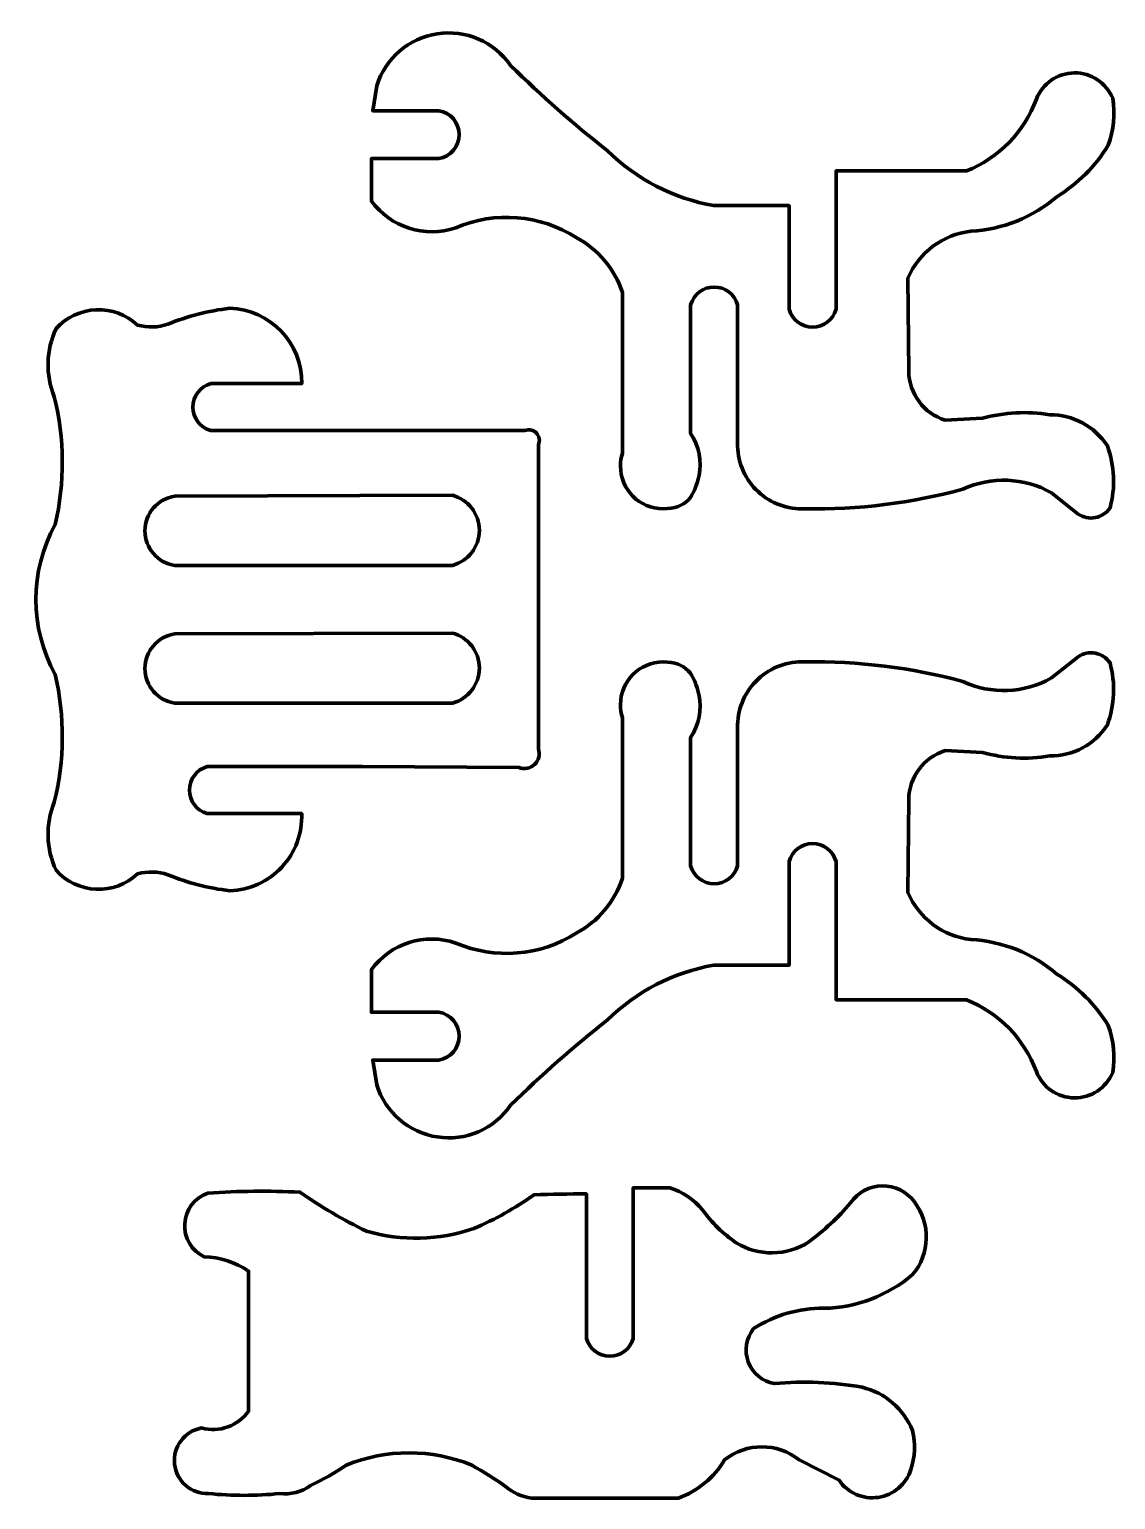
# Model space of a CAD drawing. Header units: centimetres. Extents: x -10.2 to 13.4, y -14.3 to 23.3.
# Drawn here: x -10.15 to -2.72, y 1.48 to 11.54 of the extents above; entities that cross this region are included whole.
import ezdxf

# ---------------------------------------------------------------- set-up
doc = ezdxf.new("R2010")
doc.units = ezdxf.units.CM
doc.header["$MEASUREMENT"] = 0
doc.layers.add('Laag 1', color=7, linetype='Continuous')

msp = doc.modelspace()

# ---------------------------------------------------------------- linework, layer by layer
at = {"layer": 'Laag 1', "lineweight": 100}
for points, knots in [([(-6.40971, 10.11714), (-6.65731, 10.27325), (-6.96568, 10.29818), (-7.23516, 10.18389), (-7.23516, 10.18389), (-7.4465, 10.11188), (-7.68011, 10.18564), (-7.81176, 10.36598), (-7.81176, 10.36598), (-7.81176, 10.36598), (-7.81176, 10.65732), (-7.81176, 10.65732), (-7.81176, 10.65732), (-7.81176, 10.65732), (-7.35048, 10.65732), (-7.35048, 10.65732), (-7.35048, 10.65732), (-7.27024, 10.67052), (-7.21136, 10.73987), (-7.21136, 10.82119), (-7.21136, 10.82119), (-7.21136, 10.90251), (-7.27024, 10.97186), (-7.35048, 10.98507), (-7.35048, 10.98507), (-7.35048, 10.98507), (-7.80266, 10.98508), (-7.80266, 10.98508), (-7.80266, 10.98508), (-7.80266, 10.98508), (-7.77534, 11.15503), (-7.77534, 11.15503), (-7.77534, 11.15503), (-7.71693, 11.34354), (-7.55594, 11.48213), (-7.36082, 11.51185), (-7.36082, 11.51185), (-7.16569, 11.54158), (-6.97075, 11.4572), (-6.85885, 11.29461), (-6.85885, 11.29461), (-6.64981, 11.08774), (-6.42891, 10.89317), (-6.19727, 10.71194), (-6.19727, 10.71194), (-5.99858, 10.51512), (-5.74443, 10.3838), (-5.46893, 10.33563), (-5.46893, 10.33563), (-5.46893, 10.33563), (-4.95302, 10.33564), (-4.95302, 10.33564), (-4.95302, 10.33564), (-4.95302, 10.33564), (-4.95302, 9.62551), (-4.95302, 9.62551), (-4.95302, 9.62551), (-4.93287, 9.55334), (-4.86712, 9.50342), (-4.79219, 9.50342), (-4.79219, 9.50342), (-4.71725, 9.50343), (-4.6515, 9.55333), (-4.63134, 9.6255), (-4.63134, 9.6255), (-4.63134, 9.6255), (-4.63134, 10.57235), (-4.63134, 10.57235), (-4.63134, 10.57235), (-4.63134, 10.57235), (-3.73912, 10.57235), (-3.73912, 10.57235), (-3.73912, 10.57235), (-3.51704, 10.66117), (-3.34288, 10.83974), (-3.25964, 11.06397), (-3.25964, 11.06397), (-3.2183, 11.17132), (-3.11572, 11.24262), (-3.00071, 11.24395), (-3.00071, 11.24395), (-2.88569, 11.24529), (-2.78148, 11.17639), (-2.73766, 11.07004), (-2.73766, 11.07004), (-2.72012, 10.96199), (-2.73057, 10.85123), (-2.76801, 10.74835), (-2.76801, 10.74835), (-2.85558, 10.60462), (-2.97629, 10.4839), (-3.12004, 10.39632), (-3.12004, 10.39632), (-3.2847, 10.25448), (-3.49175, 10.17123), (-3.70878, 10.15962), (-3.70878, 10.15962), (-3.89993, 10.13795), (-4.0646, 10.01503), (-4.13971, 9.83793), (-4.13971, 9.83793), (-4.13971, 9.83793), (-4.13364, 9.20063), (-4.13364, 9.20063), (-4.13364, 9.20063), (-4.1315, 9.0473), (-4.03114, 8.91266), (-3.8848, 8.86681), (-3.8848, 8.86681), (-3.8848, 8.86681), (-3.62987, 8.87897), (-3.62987, 8.87897), (-3.62987, 8.87897), (-3.47974, 8.9207), (-3.32228, 8.92897), (-3.16859, 8.90323), (-3.16859, 8.90323), (-3.00947, 8.90431), (-2.86077, 8.82423), (-2.77408, 8.69079), (-2.77408, 8.69079), (-2.72398, 8.55452), (-2.71762, 8.406), (-2.75587, 8.26593), (-2.75587, 8.26593), (-2.77921, 8.23133), (-2.81534, 8.2074), (-2.85632, 8.19943), (-2.85632, 8.19943), (-2.8973, 8.19148), (-2.93976, 8.2001), (-2.97437, 8.22344), (-2.97437, 8.22344), (-2.97437, 8.22344), (-3.15645, 8.36912), (-3.15645, 8.36912), (-3.15645, 8.36912), (-3.34294, 8.47487), (-3.56906, 8.48391), (-3.7634, 8.39339), (-3.7634, 8.39339), (-4.1154, 8.29802), (-4.47915, 8.25306), (-4.84378, 8.25986), (-4.84378, 8.25986), (-4.96225, 8.25399), (-5.07807, 8.29622), (-5.16493, 8.37699), (-5.16493, 8.37699), (-5.2518, 8.45778), (-5.30233, 8.57022), (-5.30506, 8.6888), (-5.30506, 8.6888), (-5.30506, 8.6888), (-5.30506, 9.65585), (-5.30506, 9.65585), (-5.30506, 9.65585), (-5.32521, 9.72802), (-5.39097, 9.77793), (-5.4659, 9.77793), (-5.4659, 9.77793), (-5.54083, 9.77793), (-5.60659, 9.72801), (-5.62674, 9.65584), (-5.62674, 9.65584), (-5.62674, 9.65584), (-5.62674, 8.776), (-5.62674, 8.776), (-5.62674, 8.776), (-5.56908, 8.69384), (-5.54942, 8.5781), (-5.56908, 8.4905), (-5.56908, 8.4905), (-5.60246, 8.34182), (-5.65343, 8.25986), (-5.8149, 8.25986), (-5.8149, 8.25986), (-5.97636, 8.25986), (-6.10725, 8.39075), (-6.10725, 8.55221), (-6.10725, 8.55221), (-6.10725, 8.58252), (-6.10265, 8.61172), (-6.09409, 8.6392), (-6.09409, 8.6392), (-6.09409, 8.6392), (-6.09409, 9.74082), (-6.09409, 9.74082), (-6.09409, 9.74082), (-6.14802, 9.90161), (-6.26077, 10.03604), (-6.40971, 10.11713)], [0, 0, 0, 0, 0.02040816, 0.02040816, 0.02040816, 0.02040816, 0.04081633, 0.04081633, 0.04081633, 0.04081633, 0.06122449, 0.06122449, 0.06122449, 0.06122449, 0.08163265, 0.08163265, 0.08163265, 0.08163265, 0.10204082, 0.10204082, 0.10204082, 0.10204082, 0.12244898, 0.12244898, 0.12244898, 0.12244898, 0.14285714, 0.14285714, 0.14285714, 0.14285714, 0.16326531, 0.16326531, 0.16326531, 0.16326531, 0.18367347, 0.18367347, 0.18367347, 0.18367347, 0.20408163, 0.20408163, 0.20408163, 0.20408163, 0.2244898, 0.2244898, 0.2244898, 0.2244898, 0.24489796, 0.24489796, 0.24489796, 0.24489796, 0.26530612, 0.26530612, 0.26530612, 0.26530612, 0.28571429, 0.28571429, 0.28571429, 0.28571429, 0.30612245, 0.30612245, 0.30612245, 0.30612245, 0.32653061, 0.32653061, 0.32653061, 0.32653061, 0.34693878, 0.34693878, 0.34693878, 0.34693878, 0.36734694, 0.36734694, 0.36734694, 0.36734694, 0.3877551, 0.3877551, 0.3877551, 0.3877551, 0.40816327, 0.40816327, 0.40816327, 0.40816327, 0.42857143, 0.42857143, 0.42857143, 0.42857143, 0.44897959, 0.44897959, 0.44897959, 0.44897959, 0.46938776, 0.46938776, 0.46938776, 0.46938776, 0.48979592, 0.48979592, 0.48979592, 0.48979592, 0.51020408, 0.51020408, 0.51020408, 0.51020408, 0.53061224, 0.53061224, 0.53061224, 0.53061224, 0.55102041, 0.55102041, 0.55102041, 0.55102041, 0.57142857, 0.57142857, 0.57142857, 0.57142857, 0.59183673, 0.59183673, 0.59183673, 0.59183673, 0.6122449, 0.6122449, 0.6122449, 0.6122449, 0.63265306, 0.63265306, 0.63265306, 0.63265306, 0.65306122, 0.65306122, 0.65306122, 0.65306122, 0.67346939, 0.67346939, 0.67346939, 0.67346939, 0.69387755, 0.69387755, 0.69387755, 0.69387755, 0.71428571, 0.71428571, 0.71428571, 0.71428571, 0.73469388, 0.73469388, 0.73469388, 0.73469388, 0.75510204, 0.75510204, 0.75510204, 0.75510204, 0.7755102, 0.7755102, 0.7755102, 0.7755102, 0.79591837, 0.79591837, 0.79591837, 0.79591837, 0.81632653, 0.81632653, 0.81632653, 0.81632653, 0.83673469, 0.83673469, 0.83673469, 0.83673469, 0.85714286, 0.85714286, 0.85714286, 0.85714286, 0.87755102, 0.87755102, 0.87755102, 0.87755102, 0.89795918, 0.89795918, 0.89795918, 0.89795918, 0.91836735, 0.91836735, 0.91836735, 0.91836735, 0.93877551, 0.93877551, 0.93877551, 0.93877551, 0.95918367, 0.95918367, 0.95918367, 0.95918367, 1, 1, 1, 1]), ([(-8.38994, 8.79491), (-8.38994, 8.79491), (-6.76028, 8.79491), (-6.76028, 8.79491), (-6.76028, 8.79491), (-6.73296, 8.80572), (-6.70182, 8.79874), (-6.68173, 8.77731), (-6.68173, 8.77731), (-6.66164, 8.7559), (-6.65669, 8.72435), (-6.66924, 8.6978), (-6.66924, 8.6978), (-6.66924, 8.6978), (-6.66924, 6.61597), (-6.66924, 6.61597), (-6.66924, 6.61597), (-6.6563, 6.57844), (-6.66642, 6.53681), (-6.69513, 6.50941), (-6.69513, 6.50941), (-6.72384, 6.482), (-6.76588, 6.47383), (-6.80277, 6.4885), (-6.80277, 6.4885), (-6.80277, 6.4885), (-7.87403, 6.49458), (-7.87403, 6.49458), (-7.87403, 6.49458), (-7.87403, 6.49458), (-8.93619, 6.49458), (-8.93619, 6.49458), (-8.93619, 6.49458), (-9.00836, 6.47442), (-9.05828, 6.40865), (-9.05828, 6.33373), (-9.05828, 6.33373), (-9.05828, 6.2588), (-9.00836, 6.19304), (-8.93619, 6.17288), (-8.93619, 6.17288), (-8.93619, 6.17288), (-8.2892, 6.17289), (-8.2892, 6.17289), (-8.2892, 6.17289), (-8.28417, 6.03752), (-8.33327, 5.90572), (-8.42564, 5.80663), (-8.42564, 5.80663), (-8.518, 5.70754), (-8.64603, 5.64932), (-8.78142, 5.64484), (-8.78142, 5.64484), (-8.92729, 5.66213), (-9.07018, 5.69886), (-9.20629, 5.75409), (-9.20629, 5.75409), (-9.27286, 5.77702), (-9.34484, 5.77914), (-9.41265, 5.76016), (-9.41265, 5.76016), (-9.48946, 5.68837), (-9.59191, 5.65049), (-9.69694, 5.65506), (-9.69694, 5.65506), (-9.80198, 5.65963), (-9.90076, 5.70625), (-9.97104, 5.78443), (-9.97104, 5.78443), (-10.03945, 5.93186), (-10.04385, 6.10101), (-9.98318, 6.25179), (-9.98318, 6.25179), (-9.91212, 6.53856), (-9.91004, 6.83807), (-9.97711, 7.12579), (-9.97711, 7.12579), (-10.15338, 7.445), (-10.15338, 7.83234), (-9.97711, 8.15154), (-9.97711, 8.15154), (-9.91004, 8.43927), (-9.91212, 8.73879), (-9.98318, 9.02555), (-9.98318, 9.02555), (-10.04385, 9.17633), (-10.03945, 9.34548), (-9.97104, 9.4929), (-9.97104, 9.4929), (-9.90076, 9.5711), (-9.80198, 9.61771), (-9.69694, 9.62228), (-9.69694, 9.62228), (-9.59191, 9.62686), (-9.48946, 9.58897), (-9.41265, 9.51718), (-9.41265, 9.51718), (-9.34484, 9.49821), (-9.27286, 9.50032), (-9.20629, 9.52325), (-9.20629, 9.52325), (-9.07018, 9.57848), (-8.92729, 9.61522), (-8.78142, 9.6325), (-8.78142, 9.6325), (-8.50416, 9.62333), (-8.28521, 9.39398), (-8.28889, 9.11659), (-8.28889, 9.11659), (-8.28889, 9.11659), (-8.91192, 9.1166), (-8.91192, 9.1166), (-8.91192, 9.1166), (-8.98409, 9.09645), (-9.034, 9.03068), (-9.034, 8.95575), (-9.034, 8.95575), (-9.034, 8.88083), (-8.98409, 8.81506), (-8.91192, 8.79491), (-8.91192, 8.79491), (-8.91192, 8.79491), (-8.38994, 8.79491), (-8.38994, 8.79491)], [0, 0, 0, 0, 0.03125, 0.03125, 0.03125, 0.03125, 0.0625, 0.0625, 0.0625, 0.0625, 0.09375, 0.09375, 0.09375, 0.09375, 0.125, 0.125, 0.125, 0.125, 0.15625, 0.15625, 0.15625, 0.15625, 0.1875, 0.1875, 0.1875, 0.1875, 0.21875, 0.21875, 0.21875, 0.21875, 0.25, 0.25, 0.25, 0.25, 0.28125, 0.28125, 0.28125, 0.28125, 0.3125, 0.3125, 0.3125, 0.3125, 0.34375, 0.34375, 0.34375, 0.34375, 0.375, 0.375, 0.375, 0.375, 0.40625, 0.40625, 0.40625, 0.40625, 0.4375, 0.4375, 0.4375, 0.4375, 0.46875, 0.46875, 0.46875, 0.46875, 0.5, 0.5, 0.5, 0.5, 0.53125, 0.53125, 0.53125, 0.53125, 0.5625, 0.5625, 0.5625, 0.5625, 0.59375, 0.59375, 0.59375, 0.59375, 0.625, 0.625, 0.625, 0.625, 0.65625, 0.65625, 0.65625, 0.65625, 0.6875, 0.6875, 0.6875, 0.6875, 0.71875, 0.71875, 0.71875, 0.71875, 0.75, 0.75, 0.75, 0.75, 0.78125, 0.78125, 0.78125, 0.78125, 0.8125, 0.8125, 0.8125, 0.8125, 0.84375, 0.84375, 0.84375, 0.84375, 0.875, 0.875, 0.875, 0.875, 0.90625, 0.90625, 0.90625, 0.90625, 0.9375, 0.9375, 0.9375, 0.9375, 1, 1, 1, 1]), ([(-9.15773, 7.87235), (-9.27523, 7.88954), (-9.36234, 7.9903), (-9.36234, 8.10905), (-9.36234, 8.10905), (-9.36234, 8.22781), (-9.27523, 8.32858), (-9.15773, 8.34576), (-9.15773, 8.34576), (-9.15773, 8.34576), (-7.25798, 8.35184), (-7.25798, 8.35184), (-7.25798, 8.35184), (-7.14911, 8.32314), (-7.07324, 8.22468), (-7.07324, 8.11209), (-7.07324, 8.11209), (-7.07324, 7.99951), (-7.14911, 7.90104), (-7.25798, 7.87234), (-7.25798, 7.87234), (-7.25798, 7.87234), (-9.15773, 7.87235), (-9.15773, 7.87235)], [0, 0, 0, 0, 0.14285714, 0.14285714, 0.14285714, 0.14285714, 0.28571429, 0.28571429, 0.28571429, 0.28571429, 0.42857143, 0.42857143, 0.42857143, 0.42857143, 0.57142857, 0.57142857, 0.57142857, 0.57142857, 0.71428571, 0.71428571, 0.71428571, 0.71428571, 1, 1, 1, 1]), ([(-9.15773, 6.9293), (-9.27523, 6.94648), (-9.36234, 7.04724), (-9.36234, 7.16599), (-9.36234, 7.16599), (-9.36234, 7.28476), (-9.27523, 7.38552), (-9.15773, 7.4027), (-9.15773, 7.4027), (-9.15773, 7.4027), (-7.25798, 7.40878), (-7.25798, 7.40878), (-7.25798, 7.40878), (-7.14911, 7.38009), (-7.07324, 7.28162), (-7.07324, 7.16903), (-7.07324, 7.16903), (-7.07324, 7.05646), (-7.14911, 6.95798), (-7.25798, 6.92928), (-7.25798, 6.92928), (-7.25798, 6.92928), (-9.15773, 6.9293), (-9.15773, 6.9293)], [0, 0, 0, 0, 0.14285714, 0.14285714, 0.14285714, 0.14285714, 0.28571429, 0.28571429, 0.28571429, 0.28571429, 0.42857143, 0.42857143, 0.42857143, 0.42857143, 0.57142857, 0.57142857, 0.57142857, 0.57142857, 0.71428571, 0.71428571, 0.71428571, 0.71428571, 1, 1, 1, 1]), ([(-6.40971, 5.35351), (-6.65731, 5.1974), (-6.96568, 5.17245), (-7.23516, 5.28674), (-7.23516, 5.28674), (-7.4465, 5.35877), (-7.68011, 5.28498), (-7.81176, 5.10465), (-7.81176, 5.10465), (-7.81176, 5.10465), (-7.81176, 4.81332), (-7.81176, 4.81332), (-7.81176, 4.81332), (-7.81176, 4.81332), (-7.35048, 4.81332), (-7.35048, 4.81332), (-7.35048, 4.81332), (-7.27024, 4.80012), (-7.21136, 4.73076), (-7.21136, 4.64944), (-7.21136, 4.64944), (-7.21136, 4.56812), (-7.27024, 4.49876), (-7.35048, 4.48556), (-7.35048, 4.48556), (-7.35048, 4.48556), (-7.80266, 4.48557), (-7.80266, 4.48557), (-7.80266, 4.48557), (-7.80266, 4.48557), (-7.77534, 4.31562), (-7.77534, 4.31562), (-7.77534, 4.31562), (-7.71693, 4.12709), (-7.55594, 3.9885), (-7.36082, 3.95878), (-7.36082, 3.95878), (-7.16569, 3.92906), (-6.97075, 4.01343), (-6.85885, 4.17602), (-6.85885, 4.17602), (-6.64981, 4.38291), (-6.42891, 4.57746), (-6.19727, 4.75869), (-6.19727, 4.75869), (-5.99858, 4.95552), (-5.74443, 5.08683), (-5.46893, 5.135), (-5.46893, 5.135), (-5.46893, 5.135), (-4.95302, 5.13501), (-4.95302, 5.13501), (-4.95302, 5.13501), (-4.95302, 5.13501), (-4.95302, 5.84514), (-4.95302, 5.84514), (-4.95302, 5.84514), (-4.93287, 5.91731), (-4.86712, 5.96721), (-4.79219, 5.96721), (-4.79219, 5.96721), (-4.71725, 5.96721), (-4.6515, 5.9173), (-4.63134, 5.84513), (-4.63134, 5.84513), (-4.63134, 5.84513), (-4.63134, 4.89829), (-4.63134, 4.89829), (-4.63134, 4.89829), (-4.63134, 4.89829), (-3.73912, 4.89829), (-3.73912, 4.89829), (-3.73912, 4.89829), (-3.51704, 4.80947), (-3.34288, 4.63089), (-3.25964, 4.40666), (-3.25964, 4.40666), (-3.2183, 4.29933), (-3.11572, 4.22801), (-3.00071, 4.22667), (-3.00071, 4.22667), (-2.88569, 4.22534), (-2.78148, 4.29424), (-2.73766, 4.40059), (-2.73766, 4.40059), (-2.72012, 4.50865), (-2.73057, 4.6194), (-2.76801, 4.72227), (-2.76801, 4.72227), (-2.85558, 4.86602), (-2.97629, 4.98673), (-3.12004, 5.0743), (-3.12004, 5.0743), (-3.2847, 5.21616), (-3.49175, 5.2994), (-3.70878, 5.31101), (-3.70878, 5.31101), (-3.89993, 5.33268), (-4.0646, 5.4556), (-4.13971, 5.6327), (-4.13971, 5.6327), (-4.13971, 5.6327), (-4.13364, 6.27001), (-4.13364, 6.27001), (-4.13364, 6.27001), (-4.1315, 6.42334), (-4.03114, 6.55797), (-3.8848, 6.60382), (-3.8848, 6.60382), (-3.8848, 6.60382), (-3.62987, 6.5917), (-3.62987, 6.5917), (-3.62987, 6.5917), (-3.47974, 6.54997), (-3.32228, 6.54166), (-3.16859, 6.5674), (-3.16859, 6.5674), (-3.00947, 6.56634), (-2.86077, 6.6464), (-2.77408, 6.77983), (-2.77408, 6.77983), (-2.72398, 6.91612), (-2.71762, 7.06463), (-2.75587, 7.2047), (-2.75587, 7.2047), (-2.77921, 7.23932), (-2.81534, 7.26323), (-2.85632, 7.27119), (-2.85632, 7.27119), (-2.8973, 7.27916), (-2.93976, 7.27053), (-2.97437, 7.24719), (-2.97437, 7.24719), (-2.97437, 7.24719), (-3.15645, 7.10152), (-3.15645, 7.10152), (-3.15645, 7.10152), (-3.34294, 6.99578), (-3.56906, 6.98672), (-3.7634, 7.07724), (-3.7634, 7.07724), (-4.1154, 7.17262), (-4.47915, 7.21757), (-4.84378, 7.21077), (-4.84378, 7.21077), (-4.96225, 7.21666), (-5.07807, 7.17441), (-5.16493, 7.09364), (-5.16493, 7.09364), (-5.2518, 7.01288), (-5.30233, 6.90041), (-5.30506, 6.78183), (-5.30506, 6.78183), (-5.30506, 6.78183), (-5.30506, 5.81478), (-5.30506, 5.81478), (-5.30506, 5.81478), (-5.32521, 5.74261), (-5.39097, 5.6927), (-5.4659, 5.6927), (-5.4659, 5.6927), (-5.54083, 5.69271), (-5.60659, 5.74261), (-5.62674, 5.81478), (-5.62674, 5.81478), (-5.62674, 5.81478), (-5.62674, 6.69465), (-5.62674, 6.69465), (-5.62674, 6.69465), (-5.56908, 6.7768), (-5.54942, 6.89253), (-5.56908, 6.98013), (-5.56908, 6.98013), (-5.60246, 7.12885), (-5.65343, 7.21077), (-5.8149, 7.21077), (-5.8149, 7.21077), (-5.97636, 7.21078), (-6.10725, 7.07988), (-6.10725, 6.91841), (-6.10725, 6.91841), (-6.10725, 6.88812), (-6.10265, 6.85891), (-6.09409, 6.83143), (-6.09409, 6.83143), (-6.09409, 6.83143), (-6.09409, 5.72981), (-6.09409, 5.72981), (-6.09409, 5.72981), (-6.14802, 5.56903), (-6.26077, 5.43459), (-6.40971, 5.3535)], [0, 0, 0, 0, 0.02040816, 0.02040816, 0.02040816, 0.02040816, 0.04081633, 0.04081633, 0.04081633, 0.04081633, 0.06122449, 0.06122449, 0.06122449, 0.06122449, 0.08163265, 0.08163265, 0.08163265, 0.08163265, 0.10204082, 0.10204082, 0.10204082, 0.10204082, 0.12244898, 0.12244898, 0.12244898, 0.12244898, 0.14285714, 0.14285714, 0.14285714, 0.14285714, 0.16326531, 0.16326531, 0.16326531, 0.16326531, 0.18367347, 0.18367347, 0.18367347, 0.18367347, 0.20408163, 0.20408163, 0.20408163, 0.20408163, 0.2244898, 0.2244898, 0.2244898, 0.2244898, 0.24489796, 0.24489796, 0.24489796, 0.24489796, 0.26530612, 0.26530612, 0.26530612, 0.26530612, 0.28571429, 0.28571429, 0.28571429, 0.28571429, 0.30612245, 0.30612245, 0.30612245, 0.30612245, 0.32653061, 0.32653061, 0.32653061, 0.32653061, 0.34693878, 0.34693878, 0.34693878, 0.34693878, 0.36734694, 0.36734694, 0.36734694, 0.36734694, 0.3877551, 0.3877551, 0.3877551, 0.3877551, 0.40816327, 0.40816327, 0.40816327, 0.40816327, 0.42857143, 0.42857143, 0.42857143, 0.42857143, 0.44897959, 0.44897959, 0.44897959, 0.44897959, 0.46938776, 0.46938776, 0.46938776, 0.46938776, 0.48979592, 0.48979592, 0.48979592, 0.48979592, 0.51020408, 0.51020408, 0.51020408, 0.51020408, 0.53061224, 0.53061224, 0.53061224, 0.53061224, 0.55102041, 0.55102041, 0.55102041, 0.55102041, 0.57142857, 0.57142857, 0.57142857, 0.57142857, 0.59183673, 0.59183673, 0.59183673, 0.59183673, 0.6122449, 0.6122449, 0.6122449, 0.6122449, 0.63265306, 0.63265306, 0.63265306, 0.63265306, 0.65306122, 0.65306122, 0.65306122, 0.65306122, 0.67346939, 0.67346939, 0.67346939, 0.67346939, 0.69387755, 0.69387755, 0.69387755, 0.69387755, 0.71428571, 0.71428571, 0.71428571, 0.71428571, 0.73469388, 0.73469388, 0.73469388, 0.73469388, 0.75510204, 0.75510204, 0.75510204, 0.75510204, 0.7755102, 0.7755102, 0.7755102, 0.7755102, 0.79591837, 0.79591837, 0.79591837, 0.79591837, 0.81632653, 0.81632653, 0.81632653, 0.81632653, 0.83673469, 0.83673469, 0.83673469, 0.83673469, 0.85714286, 0.85714286, 0.85714286, 0.85714286, 0.87755102, 0.87755102, 0.87755102, 0.87755102, 0.89795918, 0.89795918, 0.89795918, 0.89795918, 0.91836735, 0.91836735, 0.91836735, 0.91836735, 0.93877551, 0.93877551, 0.93877551, 0.93877551, 0.95918367, 0.95918367, 0.95918367, 0.95918367, 1, 1, 1, 1]), ([(-5.1956, 2.64711), (-5.05222, 2.73968), (-4.88479, 2.78801), (-4.71414, 2.7861), (-4.71414, 2.7861), (-4.49134, 2.79102), (-4.27703, 2.87246), (-4.10719, 3.01674), (-4.10719, 3.01674), (-3.98725, 3.15939), (-3.98221, 3.36612), (-4.09505, 3.51444), (-4.09505, 3.51444), (-4.14613, 3.58477), (-4.22821, 3.62589), (-4.31512, 3.62468), (-4.31512, 3.62468), (-4.40204, 3.62348), (-4.48294, 3.5801), (-4.53205, 3.50837), (-4.53205, 3.50837), (-4.61618, 3.40833), (-4.71195, 3.31867), (-4.81732, 3.24131), (-4.81732, 3.24131), (-4.96783, 3.14238), (-5.16214, 3.14001), (-5.31502, 3.23525), (-5.31502, 3.23525), (-5.40471, 3.29571), (-5.48283, 3.37177), (-5.54566, 3.45982), (-5.54566, 3.45982), (-5.60405, 3.53128), (-5.68214, 3.58404), (-5.77023, 3.61156), (-5.77023, 3.61156), (-5.77023, 3.61156), (-6.01908, 3.61156), (-6.01908, 3.61156), (-6.01908, 3.61156), (-6.01908, 3.61156), (-6.01908, 2.57975), (-6.01908, 2.57975), (-6.01908, 2.57975), (-6.03923, 2.50758), (-6.10499, 2.45766), (-6.17992, 2.45766), (-6.17992, 2.45766), (-6.25485, 2.45766), (-6.32061, 2.50757), (-6.34076, 2.57974), (-6.34076, 2.57974), (-6.34076, 2.57974), (-6.34076, 3.56913), (-6.34076, 3.56913), (-6.34076, 3.56913), (-6.46016, 3.56935), (-6.57955, 3.56731), (-6.69886, 3.563), (-6.69886, 3.563), (-6.82768, 3.47142), (-6.96607, 3.39407), (-7.11159, 3.33236), (-7.11159, 3.33236), (-7.3486, 3.25043), (-7.60521, 3.24406), (-7.846, 3.31415), (-7.846, 3.31415), (-8.00454, 3.39102), (-8.15676, 3.48032), (-8.30121, 3.58121), (-8.30121, 3.58121), (-8.51157, 3.59098), (-8.72231, 3.58896), (-8.93244, 3.57514), (-8.93244, 3.57514), (-9.02281, 3.54341), (-9.08519, 3.46038), (-9.0905, 3.36474), (-9.0905, 3.36474), (-9.09582, 3.26911), (-9.04302, 3.17968), (-8.95672, 3.13813), (-8.95672, 3.13813), (-8.84832, 3.13567), (-8.74294, 3.10194), (-8.65324, 3.04102), (-8.65324, 3.04102), (-8.65324, 3.04102), (-8.65324, 2.08205), (-8.65324, 2.08205), (-8.65324, 2.08205), (-8.72546, 1.97967), (-8.85411, 1.93355), (-8.97493, 1.96672), (-8.97493, 1.96672), (-9.09155, 1.94527), (-9.17189, 1.8375), (-9.15914, 1.71961), (-9.15914, 1.71961), (-9.1464, 1.60172), (-9.04488, 1.51361), (-8.92637, 1.51758), (-8.92637, 1.51758), (-8.76492, 1.50136), (-8.60226, 1.50135), (-8.44081, 1.51758), (-8.44081, 1.51758), (-8.36567, 1.50875), (-8.28994, 1.52822), (-8.22838, 1.5722), (-8.22838, 1.5722), (-8.1442, 1.61284), (-8.06306, 1.65949), (-7.9856, 1.7118), (-7.9856, 1.7118), (-7.7094, 1.82472), (-7.39992, 1.82472), (-7.12373, 1.7118), (-7.12373, 1.7118), (-7.04442, 1.6672), (-6.96744, 1.61858), (-6.89309, 1.56613), (-6.89309, 1.56613), (-6.84377, 1.52259), (-6.78239, 1.49507), (-6.71707, 1.48723), (-6.71707, 1.48723), (-6.71707, 1.48723), (-5.70953, 1.48723), (-5.70953, 1.48723), (-5.70953, 1.48723), (-5.57714, 1.53481), (-5.46551, 1.62712), (-5.39392, 1.74822), (-5.39392, 1.74822), (-5.24493, 1.86757), (-5.03307, 1.86757), (-4.88408, 1.74822), (-4.88408, 1.74822), (-4.88408, 1.74822), (-4.61095, 1.60862), (-4.61095, 1.60862), (-4.61095, 1.60862), (-4.55105, 1.52168), (-4.44689, 1.47638), (-4.34245, 1.49185), (-4.34245, 1.49185), (-4.23799, 1.50733), (-4.15145, 1.58087), (-4.11933, 1.68145), (-4.11933, 1.68145), (-4.09072, 1.76765), (-4.08652, 1.86008), (-4.10719, 1.94851), (-4.10719, 1.94851), (-4.16771, 2.0977), (-4.29657, 2.20846), (-4.45315, 2.24592), (-4.45315, 2.24592), (-4.65141, 2.28127), (-4.85356, 2.28943), (-5.05403, 2.27019), (-5.05403, 2.27019), (-5.13525, 2.28488), (-5.20278, 2.34119), (-5.23181, 2.41846), (-5.23181, 2.41846), (-5.26083, 2.49574), (-5.24708, 2.58257), (-5.1956, 2.6471)], [0, 0, 0, 0, 0.02272727, 0.02272727, 0.02272727, 0.02272727, 0.04545455, 0.04545455, 0.04545455, 0.04545455, 0.06818182, 0.06818182, 0.06818182, 0.06818182, 0.09090909, 0.09090909, 0.09090909, 0.09090909, 0.11363636, 0.11363636, 0.11363636, 0.11363636, 0.13636364, 0.13636364, 0.13636364, 0.13636364, 0.15909091, 0.15909091, 0.15909091, 0.15909091, 0.18181818, 0.18181818, 0.18181818, 0.18181818, 0.20454545, 0.20454545, 0.20454545, 0.20454545, 0.22727273, 0.22727273, 0.22727273, 0.22727273, 0.25, 0.25, 0.25, 0.25, 0.27272727, 0.27272727, 0.27272727, 0.27272727, 0.29545455, 0.29545455, 0.29545455, 0.29545455, 0.31818182, 0.31818182, 0.31818182, 0.31818182, 0.34090909, 0.34090909, 0.34090909, 0.34090909, 0.36363636, 0.36363636, 0.36363636, 0.36363636, 0.38636364, 0.38636364, 0.38636364, 0.38636364, 0.40909091, 0.40909091, 0.40909091, 0.40909091, 0.43181818, 0.43181818, 0.43181818, 0.43181818, 0.45454545, 0.45454545, 0.45454545, 0.45454545, 0.47727273, 0.47727273, 0.47727273, 0.47727273, 0.5, 0.5, 0.5, 0.5, 0.52272727, 0.52272727, 0.52272727, 0.52272727, 0.54545455, 0.54545455, 0.54545455, 0.54545455, 0.56818182, 0.56818182, 0.56818182, 0.56818182, 0.59090909, 0.59090909, 0.59090909, 0.59090909, 0.61363636, 0.61363636, 0.61363636, 0.61363636, 0.63636364, 0.63636364, 0.63636364, 0.63636364, 0.65909091, 0.65909091, 0.65909091, 0.65909091, 0.68181818, 0.68181818, 0.68181818, 0.68181818, 0.70454545, 0.70454545, 0.70454545, 0.70454545, 0.72727273, 0.72727273, 0.72727273, 0.72727273, 0.75, 0.75, 0.75, 0.75, 0.77272727, 0.77272727, 0.77272727, 0.77272727, 0.79545455, 0.79545455, 0.79545455, 0.79545455, 0.81818182, 0.81818182, 0.81818182, 0.81818182, 0.84090909, 0.84090909, 0.84090909, 0.84090909, 0.86363636, 0.86363636, 0.86363636, 0.86363636, 0.88636364, 0.88636364, 0.88636364, 0.88636364, 0.90909091, 0.90909091, 0.90909091, 0.90909091, 0.93181818, 0.93181818, 0.93181818, 0.93181818, 0.95454545, 0.95454545, 0.95454545, 0.95454545, 1, 1, 1, 1])]:
    msp.add_open_spline(points, degree=3, knots=knots, dxfattribs=at)

doc.saveas('drawing.dxf')
